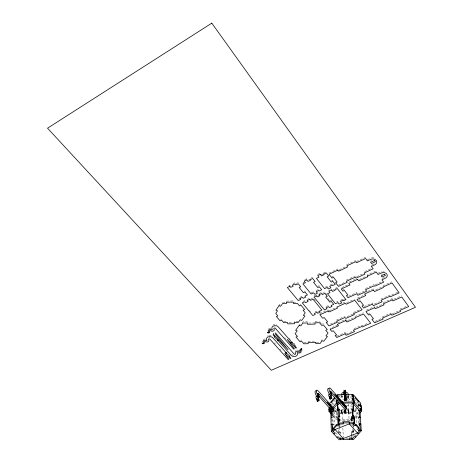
<?xml version="1.0" encoding="UTF-8"?>
<svg xmlns="http://www.w3.org/2000/svg" width="463" height="463" viewBox="0 0 463 463"><rect width="100%" height="100%" fill="white"/><g stroke="black" fill="none" stroke-linecap="round" stroke-linejoin="round"><path stroke-width="0.35" stroke-dasharray="2.31 1.74" d="M348.251 409.981L348.361 413.21L348.251 409.981A3.276 2.512 1.6 0 0 347.204 408.221M348.303 413.054L348.303 411.063L341.74 411.167L341.798 413.314L341.694 410.085A3.276 2.512 1.6 0 1 342.579 408.297M344.2 410.004L344.2 411.358L345.693 411.335M350.983 419.576L350.983 418.581L352.951 419.05L351.892 420.265L353.194 420.74M304.984 291.985L304.99 290.799M351.284 413.164L351.29 412.174L340.039 412.348M351.527 416.44L351.637 419.565L351.481 416.723M351.689 431.701L351.683 432.697L353.686 432.668L353.691 431.672L351.689 431.701L351.909 435.735M338.916 420.751L351.851 420.554L351.747 417.661L353.055 417.643M351.851 420.554L351.851 419.565L338.904 419.762M301.824 349.895L301.835 348.685A1.267 0.909 0.8 0 0 300.632 348.384A1.267 0.909 0.8 0 0 299.683 348.98M302.848 323.064L302.86 321.866L307.31 321.773L307.368 323.07M289.867 286.337L289.902 285.156L287.401 286.348M273.691 334.465L273.755 333.256L273.124 333.545L273.373 334.188M343.494 409.02L342.192 412.313L342.62 422.239M346.648 401.039L347.973 397.688L350.769 400.917M320.934 341.15L322.196 339.495M331.219 404.778L335.525 399.598M332.538 405.264L335.629 401.554M337.637 403.73L338.974 404.228L338.644 404.616L338.812 408.945M332.48 425.526L333.464 424.374L333.51 425.717M340.16 416.538L339.153 417.713L339.31 421.747M357.72 405.478L359.271 403.684L357.766 401.93M352.586 412.649L356.197 408.476M357.795 406.63L359.346 404.836L354.635 399.361M353.767 412.035L356.545 408.823M358.634 406.416L359.41 405.519M354.068 410.941L355.364 411.422L357.037 409.495M351.122 422.181L350.983 419.328L351.643 418.569M354.739 416.995L358.067 413.181M355.572 418.02L358.426 414.755M359.091 416.989L358.414 417.759L358.837 424.374M351.828 435.388L351.689 432.448L352.36 431.69L352.216 429.045M353.582 429.687L353.686 432.17L353.014 432.922L351.689 432.448M356.493 434.919L355.74 435.764L354.398 435.284M293.038 283.663L294.925 282.76M296.401 283.495L298.294 282.598M304.828 279.611L306.732 278.709M317.711 274.385L320.286 273.164L321.53 274.744M310.76 278.234L312.675 277.325M302.924 282.679L304.822 281.776M308.63 279.97L309.903 279.363M323.695 272.996L326.282 271.764M322.179 274.437L324.112 273.523M329.008 273.118L337.811 268.945M346.694 264.738L355.659 260.495M339.263 269.715L346.237 266.416M356.464 261.578L365.504 257.306M367.298 259.76L370.51 258.25M331.93 276.868L333.458 276.151M370.493 261.103L371.534 260.617M317.728 286.354L319.291 285.619M331.768 280.653L332.828 280.156L332.868 281.336M299.926 297.275L302.414 296.112M311.171 292.836L313.683 291.661L313.694 292.847M316.206 290.48L318.741 289.294L319.146 289.809M298.843 299.086L300.707 298.218M371.934 264.934L374.498 263.736M325.188 287.158L327.104 286.267M330.298 284.774L332.22 283.877L332.625 284.392M346.353 280.092L355.179 275.983M364.722 271.538L371.777 268.251M314.001 295.869L316.513 294.7L316.524 295.886M319.03 293.525L321.553 292.35M307.218 299.324L309.712 298.16M302.924 301.407L304.781 300.539M338.412 285.202L345.276 282.008M356.603 276.741L363.594 273.488M317.959 295.417L319.846 294.537M322.37 293.368L324.899 292.188L326.866 294.659M310.534 299.167L313.034 298.004L315.419 300.933M299.978 304.521L300.991 304.052M337.238 287.349L334.674 288.536L335.079 289.051M349.328 281.938L355.625 279.015M332.527 290.232L333.8 289.641M367.298 276.243L367.194 275.063L376.164 270.907L376.286 272.082M341.787 287.54L347.395 284.942M359.334 279.415L365.677 276.475M377.906 273.297L381.095 271.827A4.086 3.125 -6.2 0 1 382.091 271.486M342.805 289.942L344.322 289.242M280.665 319.493L281.649 319.042M381.564 274.368L382.594 273.893M329.772 300.956L330.802 300.481M384.336 277.464L381.796 278.628L381.929 279.808M348.564 296.262L356.626 292.581L357.401 293.594M365.382 288.576L374.22 284.537M326.12 306.593L328.62 305.453L329.419 306.442M336.618 301.98L337.886 301.401L337.938 302.594M340.415 300.244L342.95 299.086L343.343 299.59L344.617 299.005M315.043 311.952L316.895 311.107M375.238 284.762L382.241 281.562M317.699 312.079L320.17 310.951M358.414 293.82L364.665 290.967M275.236 332.584L275.977 332.243M367.639 291.424L373.288 288.848M319.858 313.607L328.261 309.788M342.649 303.236L345.276 302.044M382.918 285.845L391.866 281.782M329.054 310.766L336.213 307.513M346.671 302.761L354.675 299.127M357.563 298.05L363.166 295.51M375.701 289.815L382.664 286.649M359.039 300.174L360.052 299.717M322.289 324.088L323.29 323.637M364.132 306.593L372.177 302.987L372.929 303.983M380.916 299.069L389.724 295.116L390.095 295.625L397.717 292.211M336.549 320.043L344.97 316.275M353.46 312.473L360.706 309.226M374.555 303.925L379.544 301.691M330.269 324.158L335.403 321.866M347.042 316.657L354.224 313.445M366.459 310.106L374.48 306.523M383.196 302.64L391.987 298.716L392.722 299.723L401.583 295.776M337.932 322.85L345.676 319.395L346.828 320.836M300.556 340.328L301.529 339.894M354.907 316.588L363.438 312.785M375.852 307.235L382.693 304.191M337.805 324.852L330.131 328.267L330.165 329.471M347.476 320.546L353.333 317.936M368.525 313.862L370.024 313.196M336.717 336.283L344.987 332.648L345.745 333.58M353.981 328.695L361.742 325.281L362.118 325.761L367.992 323.18M382.322 316.866L390.975 313.063L391.119 314.267M405.999 306.465L399.708 309.232L400.431 310.216M346.127 334.049L352.534 331.236M375.14 321.305L381.738 318.411M392.329 313.769L398.562 311.032M342.718 399.824L344.032 399.291M346.66 398.221L347.973 397.688L348.153 401.23M334.795 411.74L336.092 411.225L336.051 410.073L337.967 412.22L337.978 413.21M335.241 411.127L336.682 412.736L337.967 412.22M355.37 402.283L357.598 404.865L358.918 404.338L359.103 407.18M352.632 408.14L342.192 412.313L340.311 410.189M336.682 412.736L336.746 414.611L338.036 414.096M331.803 425.283L333.134 424.756L332.932 418.153M351.776 416.359L352.783 417.504L354.143 416.966M338.719 426.516L340.033 426.001M359.855 423.471L358.501 423.998L358.588 425.341M338.297 432.39L339.622 431.875L340.293 432.61L338.968 433.125M286.383 301.095L293.287 300.944M282.488 302.53L285.144 302.472M293.368 302.298L297.35 302.212M283.773 321.496L287.673 321.415M298.34 321.195L294.433 321.276L294.509 322.572M315.025 321.617L319.482 321.525M289.103 322.682L293.154 322.601M308.647 323.041L315.071 322.914M308.138 341.248L315.691 341.104M303.838 342.574L307.571 342.504M316.356 342.331L319.47 342.273M338.43 395.662L342.979 395.587M346.99 395.524L351.539 395.448M342.985 396.617L341.648 396.641L341.642 395.61M346.99 396.554L348.321 396.531L348.326 395.5L348.384 397.682L348.269 395.448M337.834 396.826L342.88 396.739M346.48 396.681L351.608 396.6M340.508 397.81L343.037 397.769M346.376 397.717L351.359 397.636M337.643 404.245L338.974 404.228M353.049 404.002L351.718 404.02L352.291 408.736M344.165 410.183L344.177 410.86L345.67 410.837L345.774 412.099M340.49 412.18L351.458 412.012M344.24 410.559L344.252 412.527L345.745 412.504L345.774 413.094L345.722 410.021L345.774 411.103M340.496 413.175L352.083 412.996M340.045 413.343L351.521 413.164M351.643 416.764L353.593 416.735M339.865 421.915L339.767 418.749L339.113 418.76L339.773 419.495M351.747 418.656L353.703 418.627M340.346 434.207L340.288 431.863L338.291 431.892L338.193 429.247M338.303 432.888L340.293 432.859L340.288 431.863M339.836 437.413L341.208 437.396M349.224 437.28L352.661 437.234M346.249 438.322L348.627 438.287M346.411 405.287L352.511 406.282M352.36 431.69L353.686 432.17M351.996 425.075L353.315 425.555M350.983 419.328L352.291 419.802L352.395 421.758M353.09 418.836L351.787 418.361L352.401 417.649L352.331 416.387M331.34 402.55L332.665 403.041M357.598 404.865L358.906 405.351L358.993 406.769M299.225 324.123L300.261 324.534M279.085 304.521L280.15 304.943M293.883 343.459L294.705 343.824M335.501 432.685L338.094 435.521M332.451 424.004L333.134 424.756M332.804 415.687L336.618 419.918M332.683 413.581L336.966 418.344M336.746 414.611L337.405 415.346M335.131 410.149L338.013 413.372M274.426 342.915L275.375 343.974M280.121 349.281L281.07 350.346M335.247 408.308L337.058 410.334M338.424 408.065L339.836 409.657M284.623 337.596L285.578 338.685M289.34 338.262L290.278 339.333M358.744 418.135L358.084 417.389L357.679 410.884L358.003 411.26M359.074 405.183L359.392 405.559L359.271 403.684M319.939 322.08L321.322 323.753M309.579 310.488L310.488 311.587M327.966 298.693L329.32 300.389M327.509 286.782L328.319 287.807M367.194 275.063L367.587 275.589M301.835 348.685L302.038 348.992L301.627 348.813A0.683 0.486 0.8 0 0 300.591 349.009M391.987 298.716L392.132 299.908M371.297 265.23L371.413 266.404M359.913 420.896L360 422.215M359.074 418.511L359.369 423.141M355.983 408.25L356.932 423.853M355.295 410.27L355.364 411.422M352.829 416.914L352.951 419.05M353.321 425.057L353.431 427.042M352.783 417.504L353.049 422.21M353.31 426.053L353.385 427.372M353.535 430.023L353.686 432.668M353.09 434.271L353.2 436.285M351.747 417.661L351.892 420.265M350.983 418.581L351.162 421.834M351.944 436.406L352.019 437.749M351.868 436.059L352.013 438.75M344.987 332.648L345.051 333.852M342.95 299.086L343.014 300.279M348.303 404.066L349.171 421.064M344.177 410.86L344.275 412.122M344.252 412.527L344.281 413.118L344.269 410.259M341.596 394.528L341.7 397.792L341.694 396.762M342.863 427.91L343.291 437.836M341.694 410.085L341.792 412.319M339.367 425.265L339.414 426.585M339.443 427.245L339.622 431.875M337.573 412.88L337.677 415.728M336.873 417.886L336.809 416L336.821 416.989M331.323 300.244L331.363 301.43M334.465 411.786L334.888 424.536M333.059 411.271L333.262 417.765L332.284 418.922L332.399 422.887M331.63 419.339L331.687 421.318M345.658 410.16L345.67 410.837M340.027 425.254L340.033 426.249M339.767 418.749L339.778 419.744M345.734 410.536L345.745 412.504M344.223 410.044L344.229 411.034M371.517 257.903A4.138 3.218 -5.7 0 1 374.648 258.151M383.15 271.359A4.086 3.125 -6.2 0 1 384.209 271.44M269.049 337.695A0.816 0.59 3 0 1 269.987 337.949M263.32 339.674A2.026 1.458 3.2 0 1 265.623 339.107M267.4 336.196A3.496 2.523 2.9 0 1 268.089 335.779M268.905 335.507A3.496 2.523 2.9 0 1 271.578 335.71M274.872 326.814A0.828 0.602 2.7 0 1 275.248 326.965M268.627 328.852A2.049 1.493 2.9 0 1 270.965 328.273M272.776 325.292A3.536 2.587 2.6 0 1 277.013 324.795M296.569 350.132A1.869 1.331 1.1 0 1 298.751 350.618M295.435 350.827A2.002 1.424 1.1 0 1 295.735 350.526M293.386 355.237A3.438 2.448 1.3 0 1 291.812 354.635M341.706 411.075A3.276 2.512 1.6 0 1 343.245 408.881M347.198 409.217A3.276 2.512 1.6 0 1 348.245 410.976"/><path stroke-width="0.69" d="M344.466 398.886C344.003 401.363 347.221 400.13 345.977 397.995M349.281 439.462L349.281 438.461L352.725 438.415M345.977 398.174L346.058 400.536L346.058 400.084L344.518 400.107L344.513 400.611L344.316 394.997M345.63 390.957L345.658 390.147L345.797 394.736M352.256 396.687L352.193 394.401L337.776 394.638L337.787 395.674L336.462 395.182M352.054 438.426L352.048 439.422L340.56 439.584L340.502 437.986M345.994 398.018L345.849 394.974M353.049 404.002L353.061 402.966L353.425 410.496L353.176 406.167M353.616 397.283L353.622 396.253L352.297 396.27L352.193 394.401M353.836 401.056L353.848 400.02L352.511 400.038L352.407 398.151L353.732 398.128L353.726 399.164L353.512 394.898L352.187 395.437M353.431 409.46L352.088 409.483L352.453 416.087L353.813 416.069L353.923 419.119M342.533 403.134L353.952 402.955L353.958 401.919L341.81 402.115M344.437 398.024L344.217 393.128L344.217 394.534M333.343 431.475L335.05 429.496L349.322 423.894L354.189 423.824L353.813 416.069M345.745 394.511L345.751 393.104L345.971 397.81M292.257 342.886L292.06 342.076L291.186 341.613L278.327 326.919A3.542 2.587 2.6 0 0 273.419 326.062A3.542 2.587 2.6 0 0 272.406 329.633L271.798 329.911A2.049 1.493 2.9 0 0 268.899 329.76A2.049 1.493 2.9 0 0 268.8 331.873A0.695 0.509 3.1 0 1 267.805 332.527L267.382 332.336L267.597 332.66A1.296 0.943 3.1 0 0 269.425 332.752A1.296 0.943 3.1 0 0 269.489 331.421A0.816 0.596 3 0 1 269.53 330.582A0.816 0.596 3 0 1 270.681 330.64A1.921 1.401 2.8 0 0 273.367 330.981A2.055 1.499 2.8 0 0 273.951 328.921A0.828 0.602 2.7 0 1 274.189 328.093A0.828 0.602 2.7 0 1 275.335 328.29L293.658 349.131L294.399 348.801L287.158 339.373L295.874 348.147L296.505 347.869L294.781 345.722L295.145 345.56L292.257 342.84M277.447 339.917L274.495 337.116L274.86 336.948L273.066 334.749L273.691 334.465L288.067 349.704L275.178 333.788L275.919 333.447L294.132 354.062A0.804 0.573 1.2 0 0 295.244 354.253A0.804 0.573 1.2 0 0 295.492 353.466A2.002 1.424 1.1 0 1 296.117 351.504A1.875 1.331 1.1 0 1 298.733 351.834A0.799 0.567 0.9 0 0 299.856 351.886A0.799 0.567 0.9 0 0 299.926 351.087A1.273 0.909 0.8 0 1 300.03 349.802A1.273 0.909 0.8 0 1 301.824 349.895L302.026 350.207L301.616 350.022A0.683 0.486 0.8 0 0 300.614 350.653A2.008 1.43 0.9 0 1 300.452 352.667A2.008 1.43 0.9 0 1 297.616 352.528L297.02 352.794A3.444 2.448 1.3 0 1 295.955 356.157A3.444 2.448 1.3 0 1 291.204 355.352L278.541 341.092L277.661 340.629L277.453 339.865M329.442 403.655L334.564 397.468L334.604 398.62L331.34 402.55L331.311 401.404M329.54 407.405L328.904 408.175L328.99 411.457L331.375 414.101M328.95 410.068L329.916 408.91L329.969 410.808L331.294 411.294L332.22 410.195M337.324 400.026L336.341 401.207L336.404 403.105L332.729 407.509M329.969 410.808L331.346 409.159M333.597 408.545L337.747 403.603L336.404 403.105M339.894 409.934L338.546 409.437L337.55 410.617L337.307 404.124M331.456 424.658L332.116 423.882L332.312 430.602L333.678 431.088M338.546 409.437L338.8 416.04L337.793 417.221L338.042 423.934L332.312 430.602M339.749 424.039L338.025 426.047L336.653 425.549L336.613 424.368L333.649 427.824L333.684 429.004L335.05 429.496L343.32 438.548L343.326 439.543M359.491 411.549L360.44 410.461L361.759 410.947L359.855 413.123M359.647 425.619L359.519 423.599L360.856 424.091L361.302 430.816L353.391 439.647L352.048 439.173L354.467 436.464L355.81 436.95M317.213 393.66L318.127 393.278L334.083 411.092L332.729 411.636L318.671 395.981M318.191 394.748L319.105 394.372M316.293 390.992A3.287 1.239 67.8 0 0 315.083 392.283A3.287 1.239 67.8 0 0 316.779 396.27C318.15 394.76 319.111 396.675 317.248 396.583M330.79 392.555L331.711 392.178M328.869 388.793A3.299 1.192 67.7 0 0 327.717 390.077A3.299 1.192 67.7 0 0 329.43 394.071L330.814 393.504L330.831 394.001A1.927 0.7 67.9 0 0 330.078 394.748A1.927 0.7 67.9 0 0 331.236 397.19L331.531 398.232L329.772 398.747L330.003 399.048L331.398 398.481A1.221 0.44 67.9 0 0 331.873 398.001A1.221 0.44 67.9 0 0 331.143 396.455L330.68 395.483L330.981 395.188A1.8 0.648 67.8 0 0 331.786 394.736A1.921 0.695 67.8 0 0 330.779 392.219L330.478 390.934L346.492 408.991L345.126 409.535L331.282 393.828M316.542 396.606A1.921 0.723 68 0 0 316.026 397.74A1.921 0.723 68 0 0 317.143 399.957C319.418 398.226 319.366 401.519 317.051 400.941L317.288 401.242L318.671 400.674A1.215 0.457 68 0 0 319.169 400.194A1.215 0.457 68 0 0 318.44 398.655L317.983 397.688L318.295 397.387A1.788 0.671 67.9 0 0 319.14 396.936A1.916 0.718 67.9 0 0 318.139 394.418L317.74 393.411L318.127 393.278M317.051 400.941L318.642 400.454M329.442 394.574A1.927 0.7 67.9 0 0 328.684 395.321A1.927 0.7 67.9 0 0 329.841 397.763L331.236 397.19M329.772 398.747L331.369 398.255M318.156 395.703A3.287 1.233 67.8 0 1 316.437 391.38A3.287 1.233 67.8 0 1 318.098 390.83L330.258 404.361M351.735 398.423L353.072 397.879L354.062 399.031L353.622 396.768M330.814 393.504A3.299 1.186 67.7 0 1 329.077 389.169A3.299 1.186 67.7 0 1 330.675 388.631L342.684 402.231M328.938 409.558L330.246 409.032L330.298 410.93L331.253 411.989M351.845 400.31L353.182 399.772L354.172 400.917L354.282 402.816L360.775 410.328L359.444 410.855L352.945 403.354L354.282 402.816M333.123 409.61L334.02 409.246L334.002 408.725L330.206 404.384M328.99 411.457L330.298 410.93M345.039 407.689L346.405 407.145L346.376 406.624L342.626 402.254M332.255 417.4L330.935 417.927L330.75 411.433L332.058 410.907L332.214 415.959M351.411 409.755L352.76 409.217L353.761 410.363L353.385 403.863M331.12 424.536L332.451 424.004M352.227 416.179L353.136 415.82L354.143 416.966L354.536 423.686L360.289 430.191L358.923 430.723M331.728 410.785L331.919 417.279L330.941 418.436L331.311 431.25L332.654 430.723L335.108 433.397L333.765 433.918M353.165 424.224L354.536 423.686M336.804 437.217L338.14 436.702L340.56 439.335L339.223 439.85L331.311 431.25M344.322 395.622L345.855 395.599M344.345 396.102L345.867 396.102M336.526 396.531L337.845 396.507M344.391 397.248L345.925 397.225M344.437 398.475L345.977 398.452M344.472 399.187L346.011 399.164M336.751 401.328L336.74 400.298L337.99 400.275M344.518 400.437L346.064 400.414M336.74 400.298L336.809 402.191L338.951 402.156M340.392 403.169L336.821 403.227L336.809 402.191M337.643 404.245L337.631 403.215L337.874 409.709L339.217 409.686L339.477 416.289L338.123 416.306L338.372 423.026L354.201 422.788M338.181 418.685L338.384 424.062L343.251 423.986L343.193 421.77L349.264 421.677L349.322 423.894L357.5 433.073L358.842 433.559L358.813 433.096M339.883 438.594L343.32 438.548L357.5 433.073L359.948 430.324L361.302 430.816M317.259 401.022L317.143 399.957M329.974 398.828L329.841 397.763M338.042 423.934L339.414 424.432M338.8 416.04L339.703 416.37M359.091 416.989L360.422 417.476L359.994 410.976L358.675 410.49M360.312 408.557L361.626 409.049L361.759 410.947M360.191 406.67L361.499 407.156L361.371 405.275L360.064 404.784L360.145 406.039M334.02 409.246L327.086 402.087L334.06 410.478L334.083 411.092M346.405 407.145L334.697 394.297L346.463 408.372L346.492 408.991M352.823 423.842L354.56 425.798L355.931 425.265L355.862 424.085L358.837 427.453L358.912 428.634L357.546 429.166L359.259 431.099M353.512 394.898L360.59 403.157L360.521 406.537L361.487 407.66L361.62 409.552L360.648 408.43L360.775 410.328M330.09 407.88L331.398 409.448M318.434 400.373L318.671 400.674M316.779 396.27L316.935 396.565M331.167 398.174L331.398 398.481M316.958 399.112L316.767 398.799M329.459 396.6L329.291 396.056M360.573 404.17L360.66 405.42M358.709 400.958L358.779 402.11L355.491 398.278L355.422 397.127M359.01 410.357L359.427 416.856L360.411 417.985L360.851 424.6L359.855 423.471L360.289 430.191M353.848 400.02L353.952 402.955M353.072 397.879L353.182 399.772M354.073 421.805L354.189 423.824M352.76 409.217L353.136 415.82M345.641 393.371L345.693 394.459M345.097 408.922L345.126 409.535M344.096 392.855L344.171 394.488M337.776 394.638L337.834 396.826M337.724 406.41L337.886 410.739M332.532 426.695L332.654 430.723M344.437 398.197L344.443 398.666M338.372 423.026L338.384 424.062M344.269 394.765L344.131 390.176L344.096 393.886M340.554 438.588L340.56 439.584M345.63 392.173L345.635 393.585M317.647 400.188A1.215 0.463 68 0 1 317.288 401.242M317.224 399.395A1.215 0.463 68 0 1 317.381 399.621M318.527 399.39A1.921 0.723 68 0 1 317.375 396.953A1.921 0.723 68 0 1 318.162 396.206M330.489 398.817A1.221 0.446 67.9 0 1 330.003 399.048M329.749 397.028A1.221 0.446 67.9 0 1 329.911 397.202M330.067 397.428A1.221 0.446 67.9 0 1 330.333 397.995M341.688 394.91A3.334 2.506 1.4 0 1 341.995 394.302M341.596 394.528A3.339 2.506 1.4 0 1 343.957 392.074M345.676 392.045A3.339 2.506 1.4 0 1 348.269 394.418M286.73 353.373L289.601 356.03L289.236 356.192L290.955 358.287L290.336 358.559L284.71 353.396L288.883 359.201L288.154 359.519L269.923 339.159A0.816 0.59 3 0 0 268.795 338.962A0.816 0.59 3 0 0 268.563 339.773A2.031 1.464 3.1 0 1 267.996 341.787A1.898 1.366 3.1 0 1 265.34 341.451A0.804 0.579 3.2 0 0 264.205 341.393A0.804 0.579 3.2 0 0 264.17 342.215A1.279 0.92 3.3 0 1 264.113 343.511A1.279 0.92 3.3 0 1 262.307 343.424L262.093 343.106L262.509 343.291A0.689 0.492 3.4 0 0 263.488 342.655A2.026 1.458 3.2 0 1 263.58 340.594A2.026 1.458 3.2 0 1 266.445 340.733L267.035 340.467A3.501 2.523 2.9 0 1 268.019 336.983A3.501 2.523 2.9 0 1 272.875 337.822L285.665 352.175L286.533 352.627L286.73 353.373M342.012 401.786L342.307 402.359L342.012 401.786M329.916 404.361L329.621 403.852L329.916 404.361M278.003 340.253L278.726 340.374L278.003 340.253M285.474 352.875L286.186 352.997L285.474 352.875M290.99 342.331L291.707 342.452L290.99 342.331M279.033 305.667L275.925 310.187L277.516 310.823L275.734 313.41L277.893 315.905L276.405 316.594L280.121 320.871L281.602 320.188L283.732 322.647L287.639 322.566L287.72 323.863L294.48 323.724L294.41 322.427L298.322 322.352L300.151 319.806L301.714 320.431L304.914 315.998L303.346 315.372L305.21 312.791L303.109 310.279L304.631 309.585L300.979 305.198L299.457 305.904L297.333 303.352L293.339 303.439L293.264 302.09L286.342 302.235L286.429 303.589L282.447 303.676L280.636 306.303L279.033 305.667M299.208 325.327L295.631 330.269L297.177 330.877L295.128 333.701L297.478 336.427L296.007 337.087L300.053 341.758L301.517 341.104L303.832 343.783L308.19 343.702L308.138 342.458L315.702 342.313L315.749 343.552L320.112 343.471L322.219 340.704L323.735 341.295L327.428 336.468L325.906 335.866L328.053 333.053L325.778 330.304L327.283 329.639L323.319 324.841L321.808 325.512L319.499 322.728L315.037 322.815L315.077 324.112L307.363 324.268L307.31 322.977L302.848 323.064L300.765 325.94L299.208 325.327M211.805 23.15L47.539 128.193L271.306 370.267L415.461 307.299L211.805 23.15M289.867 286.337L287.367 287.529L298.207 300.568L300.69 299.411L299.908 298.461L302.403 297.298L303.236 298.305L305.73 297.136L304.903 296.129L307.409 294.954L304.984 291.985L303.433 292.709L299.191 287.529L300.742 286.794L298.276 283.778L295.753 284.976L294.902 283.941L292.379 285.139L293.235 286.175L290.723 287.367L289.867 286.337M306.732 279.884L304.185 281.093L305.453 282.656L302.912 283.86L311.171 294.022L313.694 292.847L314.927 294.37L317.456 293.195L316.223 291.667L318.758 290.48L319.169 290.99L321.704 289.809L319.308 286.805L317.74 287.54L313.549 282.303L315.118 281.556L312.681 278.506L310.123 279.716L310.54 280.242L307.993 281.452L306.732 279.884M320.309 274.339L317.728 275.56L318.978 277.14L316.408 278.361L324.58 288.64L327.133 287.448L328.354 288.993L330.912 287.801L329.697 286.256L332.26 285.058L332.671 285.573L335.241 284.375L332.868 281.336L331.282 282.077L327.133 276.781L328.724 276.029L326.317 272.939L323.724 274.165L324.141 274.698L321.553 275.919L320.309 274.339M337.863 270.12L329.043 274.293L331.971 278.049L333.499 277.325L337.11 281.979L335.588 282.69L338.465 286.383L347.221 282.314L346.422 281.272L355.26 277.158L356.059 278.211L364.971 274.073L364.178 273.008L373.184 268.824L371.413 266.404L374.619 264.905A4.144 3.218 -5.7 0 0 376.251 260.461A4.144 3.218 -5.7 0 0 370.626 259.413L367.408 260.929L365.608 258.47L356.551 262.747L355.746 261.664L346.764 265.907L347.58 266.983L338.685 271.185L337.863 270.12M374.538 260.432L370.608 262.272L371.523 263.522L375.447 261.688L374.538 260.432M316.524 295.886L314.007 297.055L324.407 309.857L326.901 308.717L326.155 307.791L328.661 306.645L329.453 307.635L331.965 306.489L331.172 305.499L333.69 304.347L331.363 301.43L329.806 302.148L325.738 297.061L327.295 296.343L324.928 293.374L322.393 294.555L321.577 293.536L319.048 294.711L319.864 295.73L317.346 296.899L316.524 295.886M309.718 299.353L307.218 300.51L308.04 301.517L305.551 302.669L304.776 301.731L302.293 302.889L312.774 315.529L315.239 314.406L314.435 313.428L316.906 312.299L317.711 313.277L320.193 312.149L319.389 311.171L321.878 310.031L313.04 299.196L310.54 300.354L309.718 299.353M331.358 289.884L328.799 291.071L330.015 292.599L327.474 293.779L335.409 303.751L337.938 302.594L339.124 304.093L341.653 302.935L340.473 301.436L343.014 300.279L343.407 300.776L345.954 299.619L337.29 288.53L334.72 289.722L335.125 290.237L332.567 291.418L331.358 289.884M357.604 279.316L348.772 283.408L349.964 284.971L341.219 289.01L342.869 291.129L344.385 290.428L347.904 294.954L346.388 295.649L348.014 297.738L356.707 293.768L357.876 295.29L366.644 291.296L365.486 289.763L374.335 285.717L374.723 286.238L383.653 282.164L381.929 279.808L385.112 278.35A4.092 3.131 -6.1 0 0 386.767 274.021A4.092 3.131 -6.1 0 0 381.228 273.002L378.034 274.478L376.286 272.082L367.298 276.243L367.691 276.77L358.79 280.885L357.604 279.316M384.527 274.246L381.182 275.786L382.068 277.007L385.413 275.468L384.527 274.246M373.41 290.035L364.595 294.04L365.753 295.568L357.031 299.526L358.628 301.592L360.145 300.909L363.548 305.343L362.037 306.026L363.611 308.069L372.293 304.179L373.421 305.678L382.166 301.772L381.043 300.261L389.869 296.308L390.245 296.818L399.147 292.83L392.016 282.962L383.057 287.031L383.433 287.546L374.555 291.574L373.41 290.035M328.296 310.98L319.881 314.805L322.717 318.26L324.181 317.601L327.682 321.878L326.224 322.532L329.019 325.935L337.377 322.207L336.601 321.247L345.033 317.473L345.803 318.44L354.305 314.643L353.535 313.671L362.118 309.834L354.756 300.319L346.127 304.232L345.34 303.236L336.78 307.125L337.568 308.115L329.089 311.964L328.296 310.98M345.739 320.593L337.336 324.337L338.494 325.767L330.165 329.471L331.763 331.415L333.21 330.773L336.63 334.94L335.183 335.571L336.763 337.492L345.051 333.852L346.191 335.258L354.536 331.601L353.408 330.188L361.834 326.49L362.211 326.965L370.707 323.238L363.536 313.983L354.988 317.786L355.364 318.272L346.897 322.034L345.739 320.593M374.596 307.721L365.944 311.576L368.629 315.06L370.134 314.394L373.45 318.712L371.951 319.372L374.596 322.798L383.185 319.036L382.45 318.069L391.119 314.267L391.848 315.239L400.593 311.414L399.87 310.43L408.69 306.558L401.751 296.962L392.873 300.915L392.132 299.908L383.329 303.832L384.07 304.828L375.348 308.711L374.596 307.721"/></g></svg>
